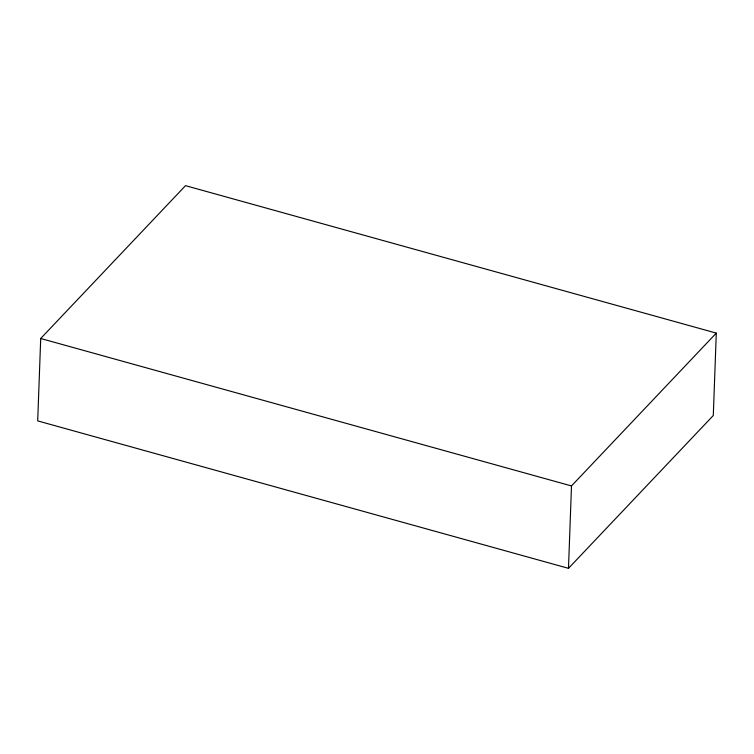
<?xml version="1.0" encoding="UTF-8"?>
<svg xmlns="http://www.w3.org/2000/svg" width="754" height="754" viewBox="0 0 754 754"><rect width="100%" height="100%" fill="white"/><g stroke="black" fill="none" stroke-linecap="round" stroke-linejoin="round"><path stroke-width="1.13" d="M40.707 338.499L37.7 420.892L568.488 568.337L713.293 415.501L716.3 333.108L185.512 185.663L40.707 338.499L571.494 485.944L716.3 333.108M568.488 568.337L571.494 485.944"/></g></svg>
